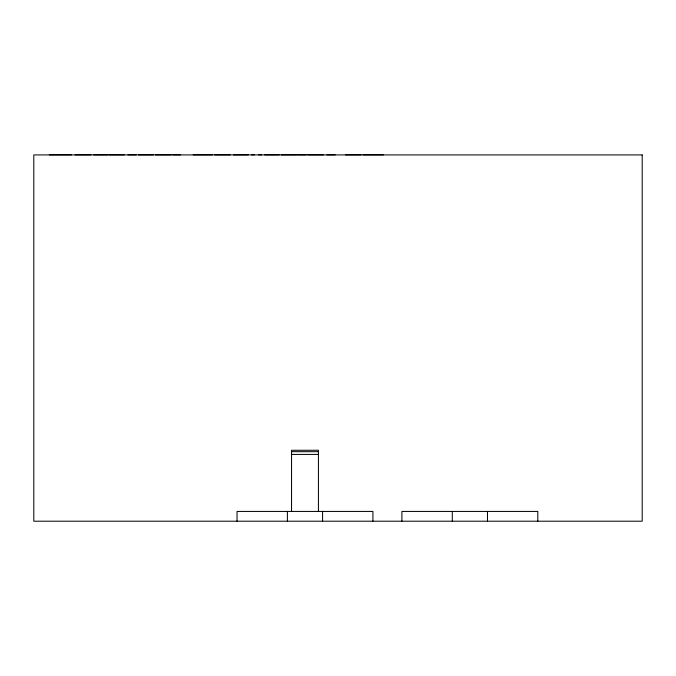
<?xml version="1.0" encoding="UTF-8"?>
<svg xmlns="http://www.w3.org/2000/svg" width="676" height="676" viewBox="0 0 676 676"><rect width="100%" height="100%" fill="white"/><g stroke="black" fill="none" stroke-linecap="round" stroke-linejoin="round"><path stroke-width="1.01" d="M452.286 521.204L452.286 511.428M49.323 154.796L71.495 154.796M75.095 154.796L91.049 154.796M93.761 154.796L107.737 154.796M108.997 154.796L124.401 154.796M127.958 154.796L136.163 154.796M138.403 154.796L153.249 154.796M155.404 154.796L171.121 154.796M172.777 154.796L180.619 154.796M193.167 154.796L212.382 154.796M214.757 154.796L230.153 154.796M233.414 154.796L248.261 154.796M251.649 154.796L254.489 154.796M258.739 154.796L261.62 154.796M264.755 154.796L279.188 154.796M281.241 154.796L297.186 154.796M298.243 154.796L306.084 154.796M307.774 154.796L323.491 154.796M326.939 154.796L335.144 154.796M345.487 154.796L361.077 154.796M363.071 154.796L383.385 154.796M291.542 451.686L318.43 451.686M291.542 454.424L318.43 454.424M537.8 521.204L537.8 511.428L401.916 511.428L401.916 521.204M487.48 511.428L487.48 521.204M372.924 521.204L372.924 511.428L237.039 511.428L237.039 521.204M322.579 511.428L322.579 521.204M318.43 511.428L318.43 450.25L291.542 450.292L291.542 511.605M287.385 511.428L287.385 521.204M642.2 154.922L33.8 154.922L33.8 521.204L642.2 521.204L642.2 154.922"/></g></svg>
